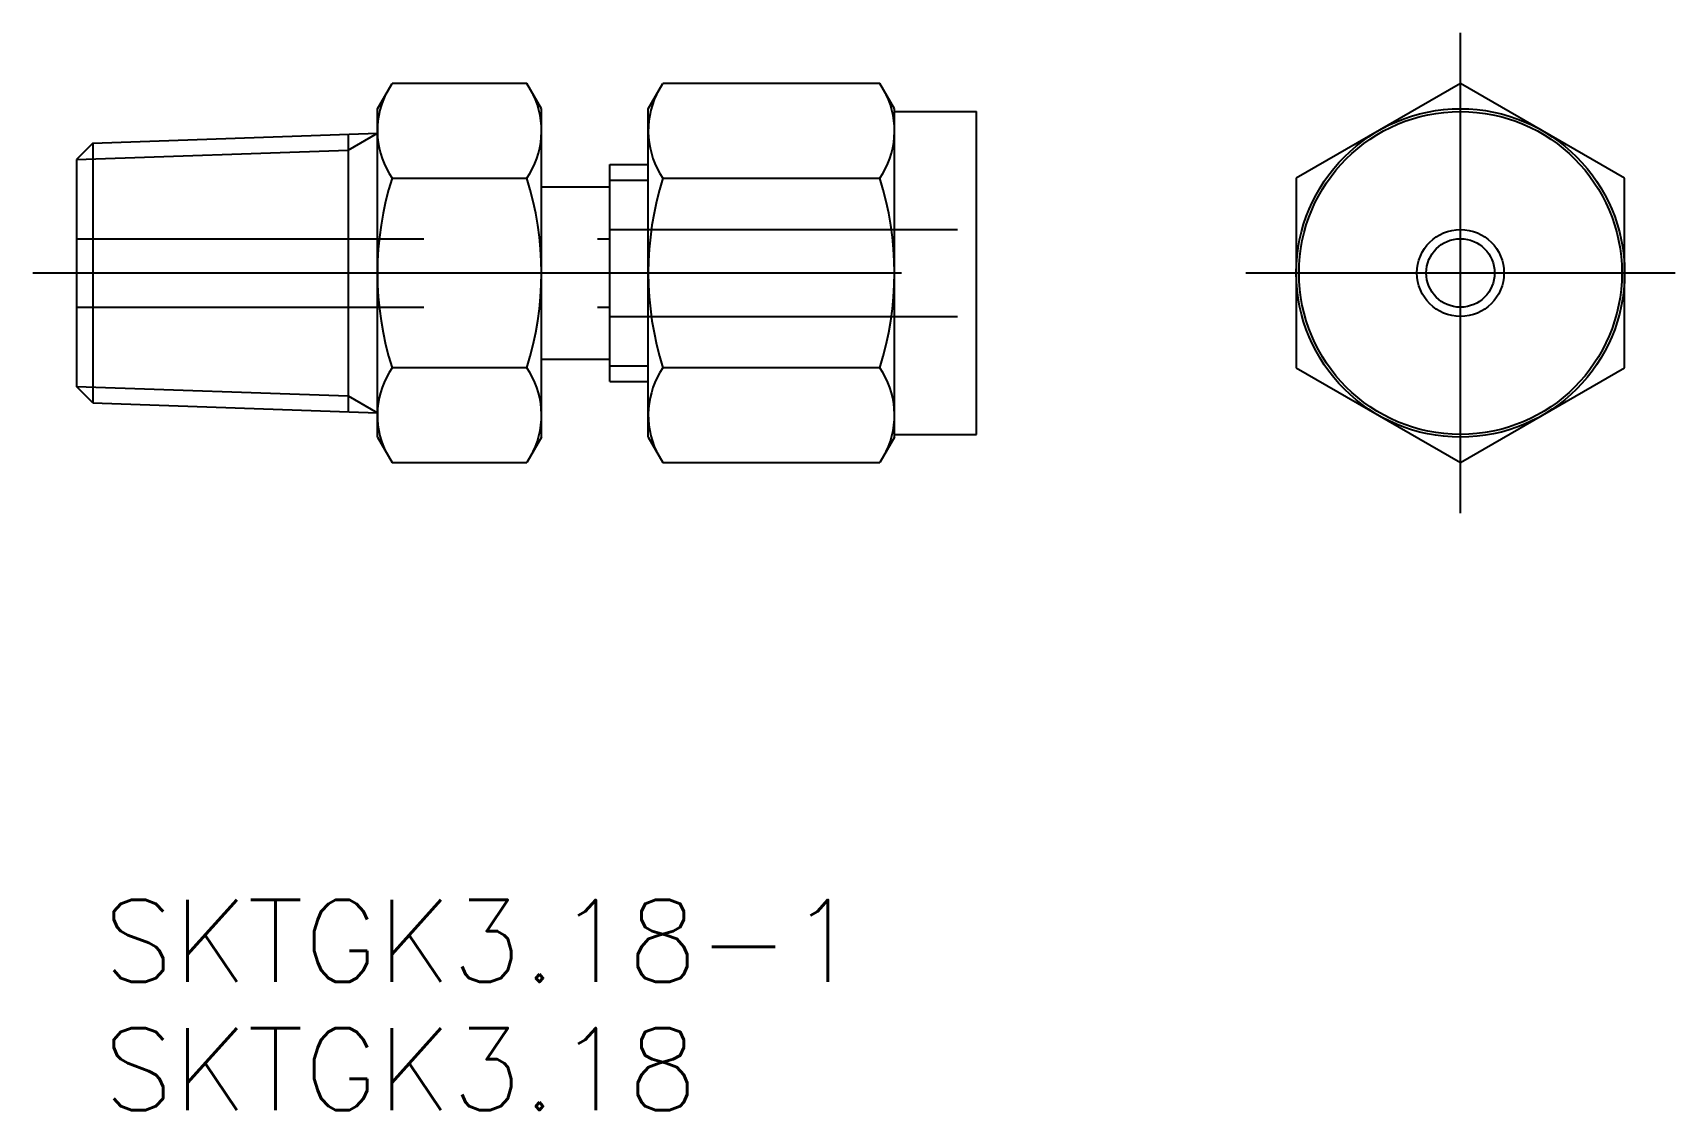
# Model space of a CAD drawing. Extents: x -52.2 to 7.8, y -30.6 to 8.8.
import ezdxf

# ---------------------------------------------------------------- set-up
doc = ezdxf.new("R2010")
doc.units = 0
doc.linetypes.add('CENTER', pattern=[50.8, 31.75, -6.35, 6.35, -6.35])
doc.linetypes.add('DASHED', pattern=[19.05, 12.7, -6.35])
doc.layers.get('0').update_dxf_attribs({"linetype": 'CONTINUOUS'})
doc.layers.add('CENTER', color=1, linetype='CENTER')
doc.styles.get("Standard").update_dxf_attribs({"font": 'txt.shx', "height": 3, "bigfont": 'bigfont.shx'})

# ---------------------------------------------------------------- blocks, each defined once
blk = doc.blocks.new('*U8')
at = {"color": 7, "linetype": 'CONTINUOUS'}
blk.add_text('SKTGK3.18-1', height=3, dxfattribs=at).set_placement((-49.6, -25.908))
blk = doc.blocks.new('*U9')
at = {"color": 7, "linetype": 'CONTINUOUS'}
blk.add_text('SKTGK3.18', height=3, dxfattribs=at).set_placement((-49.6, -30.591))

msp = doc.modelspace()

# ---------------------------------------------------------------- linework, layer by layer
at = {"color": 7, "linetype": 'CONTINUOUS'}
for p, q in [((-39.58, 6), (-39.045, 6.928)), ((-34.116, 6.928), (-39.045, 6.928)), ((-33.58, 6), (-34.116, 6.928)), ((-29.68, 6), (-29.145, 6.928)), ((-21.216, 6.928), (-29.145, 6.928)), ((-20.68, 6), (-21.216, 6.928)), ((0, 6.928), (-6, 3.464)), ((6, 3.464), (0, 6.928)), ((-39.58, -6), (-39.58, 6)), ((-33.58, -6), (-33.58, 6)), ((-29.68, -6), (-29.68, 6)), ((-20.68, -6), (-20.68, 6)), ((-20.68, 5.9), (-17.68, 5.9)), ((-17.68, -5.9), (-17.68, 5.9)), ((-49.978, 4.746), (-39.58, 5.109)), ((-40.652, 5.072), (-40.652, -5.072)), ((-49.978, 4.746), (-50.58, 4.144)), ((-49.978, 4.746), (-49.978, -4.746)), ((-50.58, 4.144), (-50.58, -4.144)), ((-31.08, 3.969), (-29.68, 3.969)), ((-31.08, -3.969), (-31.08, 3.969)), ((-39.045, 3.464), (-34.116, 3.464)), ((-33.58, 3.15), (-31.08, 3.15)), ((-29.145, 3.464), (-21.216, 3.464)), ((-6, 3.464), (-6, -3.464)), ((6, -3.464), (6, 3.464)), ((-34.116, -3.464), (-39.045, -3.464)), ((-33.58, -3.15), (-31.08, -3.15)), ((-21.216, -3.464), (-29.145, -3.464)), ((-6, -3.464), (0, -6.928)), ((0, -6.928), (6, -3.464)), ((-49.978, -4.746), (-50.58, -4.144)), ((-31.08, -3.969), (-29.68, -3.969)), ((-49.978, -4.746), (-39.58, -5.109)), ((-39.58, -6), (-39.045, -6.928)), ((-33.58, -6), (-34.116, -6.928)), ((-29.68, -6), (-29.145, -6.928)), ((-20.68, -6), (-21.216, -6.928)), ((-20.68, -5.9), (-17.68, -5.9)), ((-39.045, -6.928), (-34.116, -6.928)), ((-29.145, -6.928), (-21.216, -6.928))]:
    msp.add_line(p, q, dxfattribs=at)
at = {"color": 3, "linetype": 'CONTINUOUS'}
for p, q in [((-40.652, 4.491), (-39.58, 5.109)), ((-50.58, 4.144), (-40.652, 4.491)), ((-31.08, 3.396), (-29.68, 3.396)), ((-31.08, -3.396), (-29.68, -3.396)), ((-50.58, -4.144), (-40.652, -4.491)), ((-40.652, -4.491), (-39.58, -5.109))]:
    msp.add_line(p, q, dxfattribs=at)
at = {"color": 3, "linetype": 'DASHED'}
for p, q in [((-50.58, 1.25), (-31.08, 1.25)), ((-31.08, 1.59), (-17.68, 1.59)), ((-50.58, -1.25), (-31.08, -1.25)), ((-31.08, -1.59), (-17.68, -1.59))]:
    msp.add_line(p, q, dxfattribs=at)
at = {"color": 7, "linetype": 'CONTINUOUS'}
for radius in [6, 5.9, 1.59, 1.25]:
    msp.add_circle((0, 0), radius, dxfattribs=at)
for centre, radius, start, end in [((-36.513, 5.196), 3.067, 154.38425, 214.38425), ((-36.647, 5.196), 3.067, 325.61575, 25.61575), ((-26.613, 5.196), 3.067, 154.38425, 214.38425), ((-23.747, 5.196), 3.067, 325.61575, 25.61575), ((-28.116, 0), 11.464, 162.41205, 197.58795), ((-45.045, 0), 11.464, 342.41205, 17.58795), ((-18.216, 0), 11.464, 162.41205, 197.58795), ((-32.145, 0), 11.464, 342.41205, 17.58795), ((-36.513, -5.196), 3.067, 145.61575, 205.61575), ((-36.647, -5.196), 3.067, 334.38425, 34.38425), ((-26.613, -5.196), 3.067, 145.61575, 205.61575), ((-23.747, -5.196), 3.067, 334.38425, 34.38425)]:
    msp.add_arc(centre, radius, start, end, dxfattribs=at)
at = {"layer": 'CENTER', "color": 1, "linetype": 'CENTER'}
for p, q in [((0, -8.774), (0, 8.774)), ((-52.171, 0), (-16.79, 0)), ((-7.846, 0), (7.846, 0))]:
    msp.add_line(p, q, dxfattribs=at)

# ---------------------------------------------------------------- block references
at = {"color": 7, "linetype": 'CONTINUOUS'}
for name in ['*U8', '*U9']:
    msp.add_blockref(name, (0, 0), dxfattribs=at)

doc.saveas('drawing.dxf')
